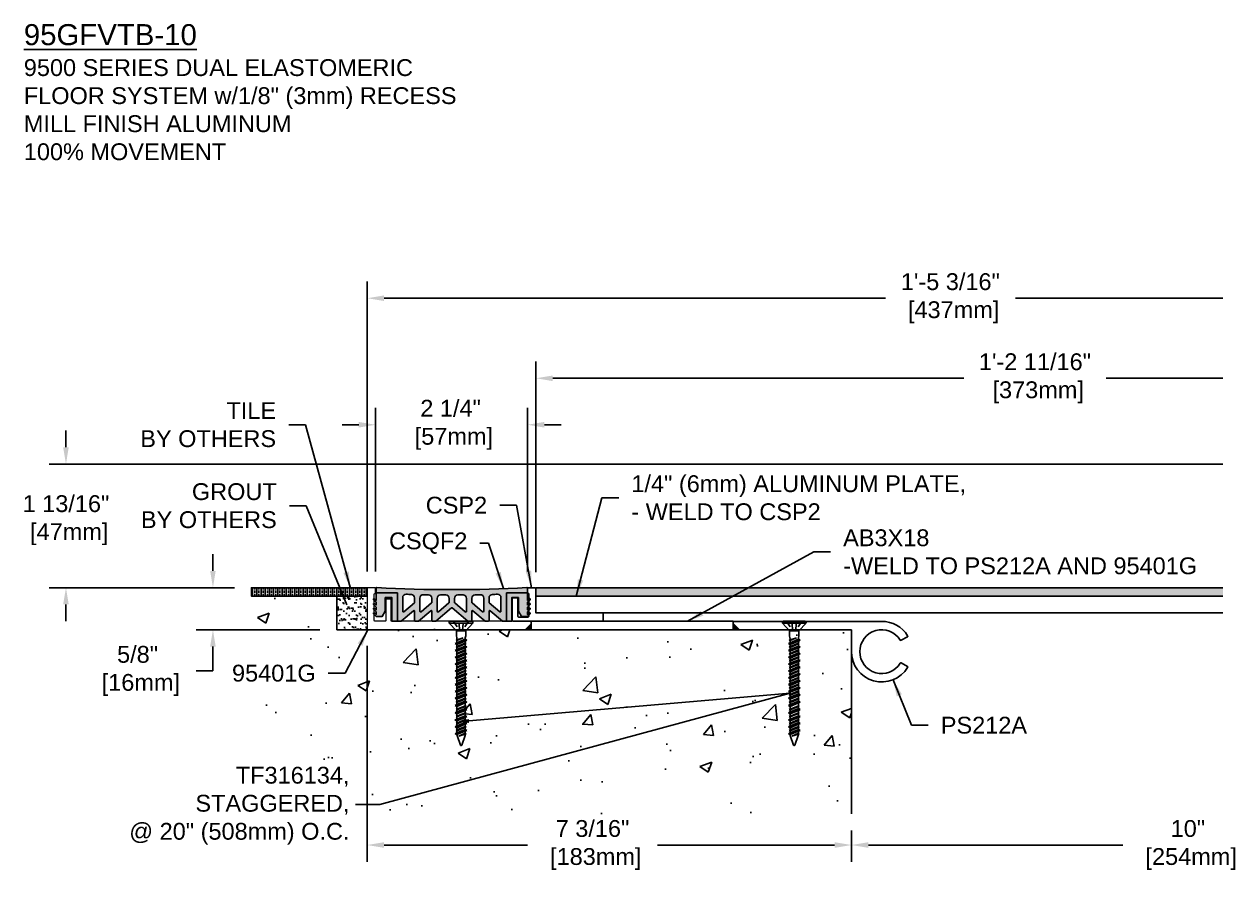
# Model space of a CAD drawing. Header units: inches. Extents: x -8.3 to 44.8, y -2.4 to 10.4.
# Drawn here: x -8.3 to 9.4, y -2.38 to 10.41 of the extents above; entities that cross this region are included whole.
import ezdxf
from ezdxf import colors
from ezdxf.entities.mleader import LeaderData, LeaderLine
from ezdxf.math import Vec2, Vec3

# ---------------------------------------------------------------- set-up
doc = ezdxf.new("R2010")
doc.units = ezdxf.units.IN
doc.header["$MEASUREMENT"] = 0
doc.linetypes.add('DASHED', pattern=[0.75, 0.5, -0.25])
for name, color, linetype in [('anchors', 4, 'Continuous'), ('conditions', 1, 'Continuous'), ('dimensions', 3, 'Continuous'), ('FILLER', 2, 'Continuous'), ('METALS', 7, 'Continuous'), ('Text', 2, 'Continuous')]:
    doc.layers.add(name, color=color, linetype=linetype)
doc.styles.add('ARIAL', font='arial.ttf')
doc.dimstyles.new('Arial', dxfattribs={"dimtxt": 0.25, "dimasz": 0.25, "dimexe": 0.25, "dimexo": 0.25, "dimgap": 0.25, "dimtad": 0, "dimtih": 1, "dimtoh": 1, "dimdec": 4, "dimzin": 0, "dimdsep": 46, "dimlunit": 4, "dimtxsty": 'ARIAL', "dimcen": 0.09, "dimadec": 0, "dimazin": 0, "dimtfac": 1, "dimtdec": 4, "dimtofl": 0, "dimtmove": 0, "dimatfit": 3, "dimfxl": 0, "dimfrac": 2, "dimtolj": 1, "dimtzin": 0, "dimarcsym": 0})

# ---------------------------------------------------------------- blocks, each defined once
blk = doc.blocks.new('*D0')
at = {"layer": 'DEFPOINTS', "color": 0}
for p in [(13.995, 5.14), (13.995, 3.865), (-0.694, 2.008)]:
    blk.add_point(p, dxfattribs=at)
at = {"layer": 'dimensions', "color": 0, "lineweight": -2}
for p, q in [((-0.694, 2.258), (-0.694, 5.39)), ((13.995, 4.115), (13.995, 5.39)), ((-0.444, 5.14), (5.666, 5.14)), ((13.745, 5.14), (7.778, 5.14))]:
    blk.add_line(p, q, dxfattribs=at)
at = {"layer": 'dimensions', "color": 0}
for points in [[(-0.444, 5.181), (-0.444, 5.098), (-0.694, 5.14)], [(13.745, 5.181), (13.745, 5.098), (13.995, 5.14)]]:
    blk.add_solid(points, dxfattribs=at)
at = {"layer": 'dimensions', "color": 0, "insert": (6.722, 5.14), "char_height": 0.25, "attachment_point": 5, "style": 'ARIAL'}
blk.add_mtext('\\A1;1\'-2 11/16"\\P [373mm]', dxfattribs=at)
blk = doc.blocks.new('*D1')
at = {"layer": 'DEFPOINTS', "color": 0}
for p in [(13.995, 6.33), (13.995, 3.865), (-3.201, 2.018)]:
    blk.add_point(p, dxfattribs=at)
at = {"layer": 'dimensions', "color": 0, "lineweight": -2}
for p, q in [((-3.201, 2.268), (-3.201, 6.58)), ((13.995, 4.115), (13.995, 6.58)), ((-2.951, 6.33), (4.499, 6.33)), ((13.745, 6.33), (6.432, 6.33))]:
    blk.add_line(p, q, dxfattribs=at)
at = {"layer": 'dimensions', "color": 0}
for points in [[(-2.951, 6.371), (-2.951, 6.288), (-3.201, 6.33)], [(13.745, 6.371), (13.745, 6.288), (13.995, 6.33)]]:
    blk.add_solid(points, dxfattribs=at)
at = {"layer": 'dimensions', "color": 0, "insert": (5.465, 6.33), "char_height": 0.25, "attachment_point": 5, "style": 'ARIAL'}
blk.add_mtext('\\A1;1\'-5 3/16"\\P [437mm]', dxfattribs=at)
blk = doc.blocks.new('*D2')
at = {"layer": 'DEFPOINTS', "color": 0}
for p in [(-3.201, 1.413), (3.995, -1.331), (3.995, -1.797)]:
    blk.add_point(p, dxfattribs=at)
at = {"layer": 'dimensions', "color": 0, "lineweight": -2}
for p, q in [((-3.201, 1.163), (-3.201, -2.047)), ((3.995, -1.581), (3.995, -2.047)), ((-2.951, -1.797), (-0.82, -1.797)), ((3.745, -1.797), (1.113, -1.797))]:
    blk.add_line(p, q, dxfattribs=at)
at = {"layer": 'dimensions', "color": 0}
for points in [[(-2.951, -1.755), (-2.951, -1.839), (-3.201, -1.797)], [(3.745, -1.755), (3.745, -1.839), (3.995, -1.797)]]:
    blk.add_solid(points, dxfattribs=at)
at = {"layer": 'dimensions', "color": 0, "insert": (0.147, -1.797), "char_height": 0.25, "attachment_point": 5, "style": 'ARIAL'}
blk.add_mtext('\\A1;7 3/16"\\P [183mm]', dxfattribs=at)
blk = doc.blocks.new('*D3')
at = {"layer": 'DEFPOINTS', "color": 0}
for p in [(3.996, -1.331), (13.995, -1.331), (13.995, -1.797)]:
    blk.add_point(p, dxfattribs=at)
at = {"layer": 'dimensions', "color": 0, "lineweight": -2}
for p, q in [((3.996, -1.581), (3.996, -2.047)), ((13.995, -1.581), (13.995, -2.047)), ((4.246, -1.797), (8.029, -1.797)), ((13.745, -1.797), (9.962, -1.797))]:
    blk.add_line(p, q, dxfattribs=at)
at = {"layer": 'dimensions', "color": 0}
for points in [[(4.246, -1.755), (4.246, -1.839), (3.996, -1.797)], [(13.745, -1.755), (13.745, -1.839), (13.995, -1.797)]]:
    blk.add_solid(points, dxfattribs=at)
at = {"layer": 'dimensions', "color": 0, "insert": (8.995, -1.797), "char_height": 0.25, "attachment_point": 5, "style": 'ARIAL'}
blk.add_mtext('\\A1;10"\\P [254mm]', dxfattribs=at)
blk = doc.blocks.new('*D4')
at = {"layer": 'DEFPOINTS', "color": 0}
for p in [(-0.819, 4.449), (-3.076, 2.018), (-0.819, 2.018)]:
    blk.add_point(p, dxfattribs=at)
at = {"layer": 'dimensions', "color": 0, "lineweight": -2}
for p, q in [((-3.076, 2.268), (-3.076, 4.699)), ((-0.819, 2.268), (-0.819, 4.699)), ((-3.326, 4.449), (-3.576, 4.449)), ((-0.569, 4.449), (-0.319, 4.449))]:
    blk.add_line(p, q, dxfattribs=at)
at = {"layer": 'dimensions', "color": 0}
for points in [[(-3.326, 4.491), (-3.326, 4.408), (-3.076, 4.449)], [(-0.569, 4.491), (-0.569, 4.408), (-0.819, 4.449)]]:
    blk.add_solid(points, dxfattribs=at)
at = {"layer": 'dimensions', "color": 0, "insert": (-1.962, 4.449), "char_height": 0.25, "attachment_point": 5, "style": 'ARIAL'}
blk.add_mtext('\\A1;2 1/4"\\P [57mm]', dxfattribs=at)
blk = doc.blocks.new('csp2')
blk.add_lwpolyline([(0, 0.33, -0.414214), (0.02, 0.35), (0.066, 0.35, -0.414214), (0.086, 0.33), (0.086, 0.08, 0.414214), (0.106, 0.06), (0.23, 0.06, 0.414214), (0.25, 0.08), (0.25, 0.405, 0.414214), (0.24, 0.415, -0.414214), (0.23, 0.425), (0.23, 0.49, -0.414214), (0.24, 0.5), (0.335, 0.5, -0.414214), (0.355, 0.48), (0.355, 0.135, 0.414214), (0.365, 0.125), (1.355, 0.125), (1.355, 0), (0.335, 0), (0.02, 0, -0.414214), (0, 0.02)], format="xyb", close=True)
blk = doc.blocks.new('A$C63CB1885')
for p, q in [((-0.176, 0), (-0.175, 0.018)), ((-0.176, 0), (0.176, 0)), ((-0.176, 0), (-0.07, -0.113)), ((-0.163, 0.029), (0.163, 0.029)), ((0.07, -0.113), (0.176, 0)), ((0.176, 0), (0.175, 0.018)), ((-0.07, -0.113), (0.07, -0.113)), ((-0.07, -0.113), (-0.07, -0.18)), ((0.07, -0.113), (0.07, -0.18)), ((-0.086, -0.302), (0.086, -0.251)), ((-0.086, -0.302), (-0.062, -0.289)), ((-0.086, -0.302), (-0.062, -0.315)), ((-0.086, -0.403), (0.086, -0.353)), ((-0.074, -0.251), (0.032, -0.215)), ((-0.074, -0.251), (-0.062, -0.245)), ((-0.074, -0.251), (-0.062, -0.257)), ((-0.074, -0.353), (0.074, -0.302)), ((-0.074, -0.353), (-0.062, -0.346)), ((-0.074, -0.353), (-0.062, -0.359)), ((-0.069, -0.189), (-0.063, -0.215)), ((-0.062, -0.245), (0.032, -0.215)), ((0.032, -0.215), (-0.062, -0.257)), ((-0.062, -0.225), (-0.062, -0.245)), ((0.062, -0.238), (-0.062, -0.289)), ((-0.062, -0.257), (-0.062, -0.289)), ((0.062, -0.264), (-0.062, -0.315)), ((-0.062, -0.346), (0.062, -0.296)), ((0.062, -0.308), (-0.062, -0.359)), ((-0.062, -0.315), (-0.062, -0.346)), ((0.062, -0.34), (-0.062, -0.391)), ((0.062, -0.225), (0.062, -0.238)), ((0.086, -0.251), (0.062, -0.238)), ((0.086, -0.251), (0.062, -0.264)), ((0.062, -0.264), (0.062, -0.296)), ((0.074, -0.302), (0.062, -0.296)), ((0.074, -0.302), (0.062, -0.308)), ((0.062, -0.308), (0.062, -0.34)), ((0.086, -0.353), (0.062, -0.34)), ((0.086, -0.353), (0.062, -0.366)), ((0.069, -0.189), (0.063, -0.215)), ((-0.086, -0.403), (-0.062, -0.391)), ((-0.086, -0.403), (-0.062, -0.416)), ((-0.086, -0.505), (0.086, -0.454)), ((-0.086, -0.505), (-0.062, -0.492)), ((-0.086, -0.505), (-0.062, -0.518)), ((-0.074, -0.454), (0.074, -0.403)), ((-0.074, -0.454), (-0.062, -0.448)), ((-0.074, -0.454), (-0.062, -0.46)), ((-0.074, -0.556), (0.074, -0.505)), ((-0.062, -0.359), (-0.062, -0.391)), ((0.062, -0.366), (-0.062, -0.416)), ((-0.062, -0.448), (0.062, -0.397)), ((0.062, -0.41), (-0.062, -0.46)), ((-0.062, -0.416), (-0.062, -0.448)), ((0.062, -0.441), (-0.062, -0.492)), ((-0.062, -0.46), (-0.062, -0.492)), ((0.062, -0.467), (-0.062, -0.518)), ((-0.062, -0.55), (0.062, -0.499)), ((0.062, -0.511), (-0.062, -0.562)), ((-0.062, -0.518), (-0.062, -0.55)), ((0.062, -0.366), (0.062, -0.397)), ((0.074, -0.403), (0.062, -0.397)), ((0.074, -0.403), (0.062, -0.41)), ((0.062, -0.41), (0.062, -0.441)), ((0.086, -0.454), (0.062, -0.441)), ((0.086, -0.454), (0.062, -0.467)), ((0.062, -0.467), (0.062, -0.499)), ((0.074, -0.505), (0.062, -0.499)), ((0.074, -0.505), (0.062, -0.511)), ((0.062, -0.511), (0.062, -0.543)), ((-0.086, -0.607), (0.086, -0.556)), ((-0.086, -0.607), (-0.062, -0.594)), ((-0.086, -0.607), (-0.062, -0.619)), ((-0.086, -0.708), (0.086, -0.657)), ((-0.086, -0.708), (-0.062, -0.695)), ((-0.086, -0.708), (-0.062, -0.721)), ((-0.074, -0.556), (-0.062, -0.55)), ((-0.074, -0.556), (-0.062, -0.562)), ((-0.074, -0.657), (0.074, -0.607)), ((-0.074, -0.657), (-0.062, -0.651)), ((-0.074, -0.657), (-0.062, -0.664)), ((-0.074, -0.759), (0.074, -0.708)), ((0.062, -0.543), (-0.062, -0.594)), ((-0.062, -0.562), (-0.062, -0.594)), ((0.062, -0.569), (-0.062, -0.619)), ((-0.062, -0.651), (0.062, -0.6)), ((0.062, -0.613), (-0.062, -0.664)), ((-0.062, -0.619), (-0.062, -0.651)), ((0.062, -0.644), (-0.062, -0.695)), ((-0.062, -0.664), (-0.062, -0.695)), ((0.062, -0.67), (-0.062, -0.721)), ((-0.062, -0.753), (0.062, -0.702)), ((0.086, -0.556), (0.062, -0.543)), ((0.086, -0.556), (0.062, -0.569)), ((0.062, -0.569), (0.062, -0.6)), ((0.074, -0.607), (0.062, -0.6)), ((0.074, -0.607), (0.062, -0.613)), ((0.062, -0.613), (0.062, -0.644)), ((0.086, -0.657), (0.062, -0.644)), ((0.086, -0.657), (0.062, -0.67)), ((0.062, -0.67), (0.062, -0.702)), ((0.074, -0.708), (0.062, -0.702)), ((0.074, -0.708), (0.062, -0.714)), ((-0.086, -0.81), (0.086, -0.759)), ((-0.086, -0.81), (-0.062, -0.797)), ((-0.086, -0.81), (-0.062, -0.823)), ((-0.086, -0.911), (0.086, -0.86)), ((-0.074, -0.759), (-0.062, -0.753)), ((-0.074, -0.759), (-0.062, -0.765)), ((-0.074, -0.86), (0.074, -0.81)), ((-0.074, -0.86), (-0.062, -0.854)), ((-0.074, -0.86), (-0.062, -0.867)), ((0.062, -0.714), (-0.062, -0.765)), ((-0.062, -0.721), (-0.062, -0.753)), ((0.062, -0.746), (-0.062, -0.797)), ((-0.062, -0.765), (-0.062, -0.797)), ((0.062, -0.772), (-0.062, -0.823)), ((-0.062, -0.854), (0.062, -0.804)), ((0.062, -0.816), (-0.062, -0.867)), ((-0.062, -0.823), (-0.062, -0.854)), ((0.062, -0.848), (-0.062, -0.898)), ((-0.062, -0.867), (-0.062, -0.898)), ((0.062, -0.873), (-0.062, -0.924)), ((0.062, -0.714), (0.062, -0.746)), ((0.086, -0.759), (0.062, -0.746)), ((0.086, -0.759), (0.062, -0.772)), ((0.062, -0.772), (0.062, -0.804)), ((0.074, -0.81), (0.062, -0.804)), ((0.074, -0.81), (0.062, -0.816)), ((0.062, -0.816), (0.062, -0.848)), ((0.086, -0.86), (0.062, -0.848)), ((0.086, -0.86), (0.062, -0.873)), ((0.062, -0.873), (0.062, -0.905)), ((-0.086, -0.911), (-0.062, -0.898)), ((-0.086, -0.911), (-0.062, -0.924)), ((-0.086, -1.013), (0.086, -0.962)), ((-0.086, -1.013), (-0.062, -1)), ((-0.086, -1.013), (-0.062, -1.026)), ((-0.074, -0.962), (0.074, -0.911)), ((-0.074, -0.962), (-0.062, -0.956)), ((-0.074, -0.962), (-0.062, -0.968)), ((-0.074, -1.064), (0.074, -1.013)), ((-0.074, -1.064), (-0.062, -1.057)), ((-0.062, -0.956), (0.062, -0.905)), ((0.062, -0.917), (-0.062, -0.968)), ((-0.062, -0.924), (-0.062, -0.956)), ((0.062, -0.949), (-0.062, -1)), ((-0.062, -0.968), (-0.062, -1)), ((0.062, -0.975), (-0.062, -1.026)), ((-0.062, -1.057), (0.062, -1.007)), ((0.062, -1.019), (-0.062, -1.07)), ((-0.062, -1.026), (-0.062, -1.057)), ((0.062, -1.051), (-0.062, -1.101)), ((0.074, -0.911), (0.062, -0.905)), ((0.074, -0.911), (0.062, -0.917)), ((0.062, -0.917), (0.062, -0.949)), ((0.086, -0.962), (0.062, -0.949)), ((0.086, -0.962), (0.062, -0.975)), ((0.062, -0.975), (0.062, -1.007)), ((0.074, -1.013), (0.062, -1.007)), ((0.074, -1.013), (0.062, -1.019)), ((0.062, -1.019), (0.062, -1.051)), ((0.086, -1.064), (0.062, -1.051)), ((-0.086, -1.114), (0.086, -1.064)), ((-0.086, -1.114), (-0.062, -1.101)), ((-0.086, -1.114), (-0.062, -1.127)), ((-0.086, -1.222), (0.086, -1.171)), ((-0.086, -1.222), (-0.062, -1.209)), ((-0.086, -1.222), (-0.062, -1.235)), ((-0.074, -1.064), (-0.062, -1.07)), ((-0.074, -1.171), (0.074, -1.121)), ((-0.074, -1.171), (-0.062, -1.165)), ((-0.074, -1.171), (-0.062, -1.178)), ((-0.074, -1.282), (0.074, -1.231)), ((-0.062, -1.07), (-0.062, -1.101)), ((0.062, -1.077), (-0.062, -1.127)), ((-0.062, -1.165), (0.062, -1.115)), ((0.062, -1.127), (-0.062, -1.178)), ((-0.062, -1.127), (-0.062, -1.165)), ((0.062, -1.159), (-0.062, -1.209)), ((-0.062, -1.178), (-0.062, -1.209)), ((0.062, -1.184), (-0.062, -1.235)), ((-0.062, -1.275), (0.062, -1.225)), ((-0.062, -1.235), (-0.062, -1.275)), ((0.062, -1.237), (-0.062, -1.288)), ((0.086, -1.064), (0.062, -1.077)), ((0.062, -1.077), (0.062, -1.115)), ((0.074, -1.121), (0.062, -1.115)), ((0.074, -1.121), (0.062, -1.127)), ((0.062, -1.127), (0.062, -1.159)), ((0.086, -1.171), (0.062, -1.159)), ((0.086, -1.171), (0.062, -1.184)), ((0.062, -1.184), (0.062, -1.225)), ((0.074, -1.231), (0.062, -1.225)), ((0.074, -1.231), (0.062, -1.237)), ((0.062, -1.237), (0.062, -1.269)), ((-0.086, -1.332), (0.086, -1.282)), ((-0.086, -1.332), (-0.062, -1.319)), ((-0.086, -1.332), (-0.062, -1.345)), ((-0.086, -1.438), (0.086, -1.387)), ((-0.074, -1.282), (-0.062, -1.275)), ((-0.074, -1.282), (-0.062, -1.288)), ((-0.074, -1.387), (0.074, -1.336)), ((-0.074, -1.387), (-0.062, -1.381)), ((-0.074, -1.387), (-0.062, -1.393)), ((0.062, -1.269), (-0.062, -1.319)), ((-0.062, -1.288), (-0.062, -1.319)), ((0.062, -1.295), (-0.062, -1.345)), ((-0.062, -1.381), (0.062, -1.33)), ((0.062, -1.343), (-0.062, -1.393)), ((-0.062, -1.345), (-0.062, -1.381)), ((0.062, -1.374), (-0.062, -1.425)), ((-0.062, -1.393), (-0.062, -1.425)), ((0.062, -1.4), (-0.062, -1.451)), ((0.086, -1.282), (0.062, -1.269)), ((0.086, -1.282), (0.062, -1.295)), ((0.062, -1.295), (0.062, -1.33)), ((0.074, -1.336), (0.062, -1.33)), ((0.074, -1.336), (0.062, -1.343)), ((0.062, -1.343), (0.062, -1.374)), ((0.086, -1.387), (0.062, -1.374)), ((0.086, -1.387), (0.062, -1.4)), ((0.062, -1.4), (0.062, -1.433)), ((-0.086, -1.438), (-0.062, -1.425)), ((-0.086, -1.438), (-0.062, -1.451)), ((-0.086, -1.54), (0.086, -1.489)), ((-0.086, -1.54), (-0.062, -1.527)), ((-0.086, -1.54), (-0.062, -1.553)), ((-0.086, -1.643), (0.086, -1.592)), ((-0.074, -1.489), (0.074, -1.439)), ((-0.074, -1.489), (-0.062, -1.483)), ((-0.074, -1.489), (-0.062, -1.496)), ((-0.074, -1.592), (0.074, -1.541)), ((-0.074, -1.592), (-0.062, -1.586)), ((-0.074, -1.592), (-0.062, -1.598)), ((-0.062, -1.483), (0.062, -1.433)), ((0.062, -1.445), (-0.062, -1.496)), ((-0.062, -1.451), (-0.062, -1.483)), ((0.062, -1.477), (-0.062, -1.527)), ((-0.062, -1.496), (-0.062, -1.527)), ((0.062, -1.502), (-0.062, -1.553)), ((-0.062, -1.586), (0.062, -1.535)), ((0.062, -1.547), (-0.062, -1.598)), ((-0.062, -1.553), (-0.062, -1.586)), ((0.062, -1.579), (-0.062, -1.63)), ((0.074, -1.439), (0.062, -1.433)), ((0.074, -1.439), (0.062, -1.445)), ((0.062, -1.445), (0.062, -1.477)), ((0.086, -1.489), (0.062, -1.477)), ((0.086, -1.489), (0.062, -1.502)), ((0.062, -1.502), (0.062, -1.535)), ((0.074, -1.541), (0.062, -1.535)), ((0.074, -1.541), (0.062, -1.547)), ((0.062, -1.547), (0.062, -1.579)), ((0.086, -1.592), (0.062, -1.579)), ((0.086, -1.592), (0.062, -1.605)), ((-0.086, -1.643), (-0.062, -1.63)), ((-0.086, -1.643), (-0.062, -1.655)), ((-0.062, -1.598), (-0.062, -1.63)), ((0.062, -1.605), (-0.062, -1.655)), ((-0.06, -1.668), (-0.01, -1.81)), ((-0.034, -1.679), (0.062, -1.636)), ((-0.034, -1.679), (0.074, -1.643)), ((0.062, -1.649), (-0.034, -1.679)), ((0.06, -1.668), (0.01, -1.81)), ((0.062, -1.605), (0.062, -1.652)), ((0.074, -1.643), (0.062, -1.636)), ((0.074, -1.643), (0.062, -1.649))]:
    blk.add_line(p, q)
at = {"linetype": 'DASHED', "ltscale": 0.025}
for p, q in [((-0.113, 0.029), (-0.024, -0.106)), ((-0.024, -0.106), (-0.031, 0.028)), ((0.024, -0.106), (0.031, 0.029)), ((0.112, 0.029), (0.024, -0.106)), ((-0.024, -0.106), (0.024, -0.106))]:
    blk.add_line(p, q, dxfattribs=at)
for centre, radius, start, end in [((-0.163, 0.017), 0.0112, 90, 175), ((0.163, 0.017), 0.0112, 5, 90), ((-0.023, -0.18), 0.0465, 180, 191.9357), ((-0.109, -0.225), 0.0465, 0, 11.9357), ((0.109, -0.225), 0.0465, 168.0643, 180), ((0.023, -0.18), 0.0465, 348.0643, 0), ((-0.016, -1.652), 0.0465, 183.9476, 199.3058), ((0.016, -1.652), 0.0465, 340.6942, 0), ((0, -1.806), 0.0106, 204.1001, 335.8999)]:
    blk.add_arc(centre, radius, start, end)
blk = doc.blocks.new('TF316134')
blk.add_blockref('A$C63CB1885', (0, -0.0285))
blk = doc.blocks.new('*D10')
at = {"layer": 'DEFPOINTS', "color": 0}
for p in [(-5.494, 2.028), (-4.923, 2.028), (-3.654, 1.403)]:
    blk.add_point(p, dxfattribs=at)
at = {"layer": 'dimensions', "color": 0, "lineweight": -2}
for p, q in [((-5.494, 2.278), (-5.494, 2.528)), ((-5.173, 2.028), (-5.744, 2.028)), ((-3.904, 1.403), (-5.744, 1.403)), ((-5.494, 1.153), (-5.494, 0.903)), ((-5.494, 0.791), (-5.494, 0.903)), ((-5.744, 0.791), (-5.494, 0.791))]:
    blk.add_line(p, q, dxfattribs=at)
at = {"layer": 'dimensions', "color": 0}
for points in [[(-5.536, 2.278), (-5.453, 2.278), (-5.494, 2.028)], [(-5.536, 1.153), (-5.453, 1.153), (-5.494, 1.403)]]:
    blk.add_solid(points, dxfattribs=at)
at = {"layer": 'dimensions', "color": 0, "insert": (-6.614, 0.791), "char_height": 0.25, "attachment_point": 5, "style": 'ARIAL'}
blk.add_mtext('\\A1;5/8"\\P [16mm]', dxfattribs=at)
blk = doc.blocks.new('95401G')
at = {"color": 7, "linetype": 'Continuous', "lineweight": 15}
blk.add_lwpolyline([(2.438, 0.115, 0.414214), (2.428, 0.125), (0.365, 0.125, -0.414214), (0.355, 0.135), (0.355, 0.445, 0.414214), (0.345, 0.455), (0.285, 0.455, 0.414214), (0.275, 0.445), (0.275, 0.135, -0.414214), (0.265, 0.125), (0.115, 0.125, -0.414214), (0.105, 0.135), (0.105, 0.53, -0.414214), (0.115, 0.54, 0.414214), (0.125, 0.55), (0.125, 0.615, 0.414214), (0.115, 0.625), (0.01, 0.625, 0.414214), (0, 0.615), (0, 0.01, 0.414214), (0.01, 0), (0.981, 0, 0.198912), (0.988, 0.003), (0.993, 0.008, -0.414214), (1.007, 0.008), (1.012, 0.003, 0.198912), (1.019, 0), (2.344, 0, 0.198912), (2.351, 0.003), (2.435, 0.087, 0.198912), (2.438, 0.094)], format="xyb", close=True, dxfattribs=at)
blk = doc.blocks.new('PS212A')
at = {"linetype": 'Continuous', "flags": 128}
blk.add_lwpolyline([(0.451, 0.125), (-1.747, 0.125, 0.414214), (-1.757, 0.115), (-1.757, 0.095, 0.198912), (-1.754, 0.087), (-1.67, 0.003, 0.198912), (-1.663, 0), (-0.009, 0, -0.414214), (0.001, -0.01), (0.001, -0.325, 0.758338), (0.836, -0.559, 0.420887), (0.832, -0.545), (0.741, -0.492, 0.405496), (0.727, -0.496, -3.520953), (0.727, -0.154, 0.405496), (0.741, -0.157), (0.832, -0.105, 0.420887), (0.836, -0.091, 0.261868)], format="xyb", close=True, dxfattribs=at)
blk = doc.blocks.new('*D19')
at = {"layer": 'DEFPOINTS', "color": 0}
for p in [(13.994, 3.865), (-7.678, 2.028), (-4.923, 2.028)]:
    blk.add_point(p, dxfattribs=at)
at = {"layer": 'dimensions', "color": 0, "lineweight": -2}
for p, q in [((-7.678, 4.115), (-7.678, 4.365)), ((13.744, 3.865), (-7.928, 3.865)), ((-5.173, 2.028), (-7.928, 2.028)), ((-7.678, 1.778), (-7.678, 1.528))]:
    blk.add_line(p, q, dxfattribs=at)
at = {"layer": 'dimensions', "color": 0}
for points in [[(-7.72, 4.115), (-7.637, 4.115), (-7.678, 3.865)], [(-7.72, 1.778), (-7.637, 1.778), (-7.678, 2.028)]]:
    blk.add_solid(points, dxfattribs=at)
at = {"layer": 'dimensions', "color": 0, "insert": (-7.678, 3.031), "char_height": 0.25, "attachment_point": 5, "style": 'ARIAL'}
blk.add_mtext('\\A1;1 13/16"\\P [47mm]', dxfattribs=at)
blk = doc.blocks.new('CSQF2')
h = blk.add_hatch(color=256)
h.paths.add_polyline_path([(4.559, 1.888, 0.430422), (4.548, 1.898, -0.027516), (2.319, 1.898, 0.430422), (2.309, 1.888), (2.309, 1.819), (2.624, 1.819), (2.624, 1.399), (2.676, 1.399, 0.176327), (2.682, 1.401), (2.864, 1.554, -0.63707), (2.88, 1.546), (2.88, 1.409, 0.414214), (2.89, 1.399), (2.932, 1.399, 0.176327), (2.939, 1.401), (3.121, 1.554, -0.63707), (3.137, 1.546), (3.137, 1.409, 0.414214), (3.147, 1.399), (3.189, 1.399, 0.176327), (3.195, 1.401), (3.427, 1.596, -0.36397), (3.44, 1.596), (3.672, 1.401, 0.176327), (3.679, 1.399), (3.721, 1.399, 0.414214), (3.731, 1.409), (3.731, 1.546, -0.63707), (3.747, 1.554), (3.929, 1.401, 0.176327), (3.935, 1.399), (3.977, 1.399, 0.414214), (3.987, 1.409), (3.987, 1.546, -0.63707), (4.004, 1.554), (4.186, 1.401, 0.176327), (4.192, 1.399), (4.244, 1.399), (4.244, 1.819), (4.559, 1.819)])
h.paths.add_polyline_path([(3.267, 1.788, 0.000939), (3.344, 1.788, -0.412919), (3.394, 1.738), (3.394, 1.676, -0.221695), (3.39, 1.669), (3.234, 1.537, -0.63707), (3.217, 1.545), (3.217, 1.738, -0.416611)], flags=16)
h.paths.add_polyline_path([(3.137, 1.74), (3.137, 1.676, -0.221695), (3.134, 1.669), (2.977, 1.537, -0.63707), (2.96, 1.545), (2.96, 1.742, -0.420307), (3.012, 1.792, 0.000939), (3.088, 1.79, -0.409242)], flags=16)
h.paths.add_polyline_path([(3.524, 1.788, 0.000939), (3.6, 1.788, -0.416611), (3.651, 1.738), (3.651, 1.545, -0.63707), (3.634, 1.537), (3.478, 1.669, -0.221695), (3.474, 1.676), (3.474, 1.738, -0.412919)], flags=16)
h.paths.add_polyline_path([(2.88, 1.746), (2.88, 1.676, -0.221695), (2.877, 1.669), (2.72, 1.537, -0.63707), (2.704, 1.545), (2.704, 1.749, -0.424014), (2.756, 1.799, 0.000939), (2.832, 1.796, -0.405574)], flags=16)
h.paths.add_polyline_path([(3.78, 1.79, 0.000939), (3.856, 1.792, -0.420307), (3.907, 1.742), (3.907, 1.545, -0.63707), (3.891, 1.537), (3.734, 1.669, -0.221695), (3.731, 1.676), (3.731, 1.74, -0.409242)], flags=16)
h.paths.add_polyline_path([(4.036, 1.796, 0.000939), (4.112, 1.799, -0.424014), (4.164, 1.749), (4.164, 1.545, -0.63707), (4.147, 1.537), (3.991, 1.669, -0.221695), (3.987, 1.676), (3.987, 1.746, -0.405574)], flags=16)
h.paths.add_polyline_path([(2.624, 1.819), (2.309, 1.819), (2.309, 1.707), (2.285, 1.731, 0.414214), (2.271, 1.731, 0.414214), (2.271, 1.717), (2.309, 1.679), (2.309, 1.637), (2.285, 1.661, 0.414214), (2.271, 1.661, 0.414214), (2.271, 1.647), (2.309, 1.609), (2.309, 1.567), (2.285, 1.591, 0.414214), (2.271, 1.591, 0.414214), (2.271, 1.577), (2.309, 1.539), (2.309, 1.497), (2.285, 1.521, 0.414214), (2.271, 1.521, 0.414214), (2.271, 1.507), (2.306, 1.472, 0.198912), (2.313, 1.469), (2.399, 1.469), (2.444, 1.547), (2.444, 1.749), (2.544, 1.749), (2.544, 1.399), (2.624, 1.399)])
h.paths.add_polyline_path([(4.324, 1.749), (4.424, 1.749), (4.424, 1.547), (4.469, 1.469), (4.555, 1.469, 0.198912), (4.562, 1.472), (4.597, 1.507, 0.414214), (4.597, 1.521, 0.414214), (4.583, 1.521), (4.559, 1.497), (4.559, 1.539), (4.597, 1.577, 0.414214), (4.597, 1.591, 0.414214), (4.583, 1.591), (4.559, 1.567), (4.559, 1.609), (4.597, 1.647, 0.414214), (4.597, 1.661, 0.414214), (4.583, 1.661), (4.559, 1.637), (4.559, 1.679), (4.597, 1.717, 0.414214), (4.597, 1.731, 0.414214), (4.583, 1.731), (4.559, 1.707), (4.559, 1.819), (4.244, 1.819), (4.244, 1.399), (4.324, 1.399)])
for p, q in [((2.309, 1.819), (2.624, 1.819)), ((2.624, 1.819), (2.309, 1.819)), ((2.624, 1.819), (2.624, 1.399)), ((2.624, 1.399), (2.624, 1.819)), ((4.244, 1.819), (4.244, 1.399)), ((4.559, 1.819), (4.244, 1.819)), ((4.244, 1.819), (4.559, 1.819)), ((4.244, 1.399), (4.244, 1.819))]:
    blk.add_line(p, q)
for points in [[(2.89, 1.399), (2.932, 1.399, 0.176327), (2.939, 1.401), (3.121, 1.554, -0.63707), (3.137, 1.546), (3.137, 1.409, 0.414214), (3.147, 1.399), (3.189, 1.399, 0.176327), (3.195, 1.401), (3.427, 1.596, -0.36397), (3.44, 1.596), (3.672, 1.401, 0.176327), (3.679, 1.399), (3.721, 1.399, 0.414214), (3.731, 1.409), (3.731, 1.546, -0.63707), (3.747, 1.554), (3.929, 1.401, 0.176327), (3.935, 1.399), (3.977, 1.399, 0.414214), (3.987, 1.409), (3.987, 1.546, -0.63707), (4.004, 1.554), (4.186, 1.401, 0.176327), (4.192, 1.399), (4.244, 1.399), (4.324, 1.399), (4.324, 1.749), (4.424, 1.749), (4.424, 1.547), (4.469, 1.469), (4.555, 1.469, 0.198912), (4.562, 1.472), (4.597, 1.507, 0.414214), (4.597, 1.521, 0.414214), (4.583, 1.521), (4.559, 1.497), (4.559, 1.539), (4.597, 1.577, 0.414214), (4.597, 1.591, 0.414214), (4.583, 1.591), (4.559, 1.567), (4.559, 1.609), (4.597, 1.647, 0.414214), (4.597, 1.661, 0.414214), (4.583, 1.661), (4.559, 1.637), (4.559, 1.679), (4.597, 1.717, 0.414214), (4.597, 1.731, 0.414214), (4.583, 1.731), (4.559, 1.707), (4.559, 1.819), (4.559, 1.888, 0.430422), (4.548, 1.898, -0.027516), (2.319, 1.898, 0.430422), (2.309, 1.888), (2.309, 1.819), (2.309, 1.707), (2.285, 1.731, 0.414214), (2.271, 1.731, 0.414214), (2.271, 1.717), (2.309, 1.679), (2.309, 1.637), (2.285, 1.661, 0.414214), (2.271, 1.661, 0.414214), (2.271, 1.647), (2.309, 1.609), (2.309, 1.567), (2.285, 1.591, 0.414214), (2.271, 1.591, 0.414214), (2.271, 1.577), (2.309, 1.539), (2.309, 1.497), (2.285, 1.521, 0.414214), (2.271, 1.521, 0.414214), (2.271, 1.507), (2.306, 1.472, 0.198912), (2.313, 1.469), (2.399, 1.469), (2.444, 1.547), (2.444, 1.749), (2.544, 1.749), (2.544, 1.399), (2.624, 1.399), (2.676, 1.399, 0.176327), (2.682, 1.401), (2.864, 1.554, -0.63707), (2.88, 1.546), (2.88, 1.409, 0.414214)], [(2.88, 1.676, -0.221695), (2.877, 1.669), (2.72, 1.537, -0.63707), (2.704, 1.545), (2.704, 1.749, -0.424014), (2.756, 1.799, 0.000939), (2.832, 1.796, -0.405574), (2.88, 1.746)], [(3.137, 1.74), (3.137, 1.676, -0.221695), (3.134, 1.669), (2.977, 1.537, -0.63707), (2.96, 1.545), (2.96, 1.742, -0.420307), (3.012, 1.792, 0.000939), (3.088, 1.79, -0.409242)], [(3.394, 1.738), (3.394, 1.676, -0.221695), (3.39, 1.669), (3.234, 1.537, -0.63707), (3.217, 1.545), (3.217, 1.738, -0.416611), (3.267, 1.788, 0.000939), (3.344, 1.788, -0.412919)], [(3.474, 1.738), (3.474, 1.676, 0.221695), (3.478, 1.669), (3.634, 1.537, 0.63707), (3.651, 1.545), (3.651, 1.738, 0.416611), (3.6, 1.788, -0.000939), (3.524, 1.788, 0.412919)], [(3.78, 1.79, 0.409242), (3.731, 1.74), (3.731, 1.676, 0.221695), (3.734, 1.669), (3.891, 1.537, 0.63707), (3.907, 1.545), (3.907, 1.742, 0.420307), (3.856, 1.792, -0.000939)], [(3.987, 1.746), (3.987, 1.676, 0.221695), (3.991, 1.669), (4.147, 1.537, 0.63707), (4.164, 1.545), (4.164, 1.749, 0.424014), (4.112, 1.799, -0.000939), (4.036, 1.796, 0.405574)]]:
    blk.add_lwpolyline(points, format="xyb", close=True)

msp = doc.modelspace()

# ---------------------------------------------------------------- hatches: boundary and pattern name
at = {"layer": 'conditions'}
h = msp.add_hatch(dxfattribs=at)
h.set_pattern_fill('AR-CONC', color=256, scale=0.25, style=0)
h.paths.add_polyline_path([(3.08217, 0.5435), (3.08217, 0.57515), (3.05811, 0.5881), (3.08216, 0.60105), (3.08216, 0.63269), (3.07067, 0.63888), (3.08216, 0.64506), (3.08216, 0.67671), (3.05811, 0.68966), (3.08216, 0.7026), (3.08215, 0.73426), (3.07067, 0.74044), (3.08215, 0.74662), (3.08215, 0.77828), (3.05811, 0.79122), (3.08215, 0.80416), (3.08214, 0.83583), (3.07067, 0.842), (3.08214, 0.84818), (3.08214, 0.87985), (3.05811, 0.89278), (3.08214, 0.90572), (3.08214, 0.93739), (3.07067, 0.94356), (3.08214, 0.94974), (3.08213, 0.98141), (3.05811, 0.99435), (3.08213, 1.00728), (3.08213, 1.03896), (3.07067, 1.04513), (3.08213, 1.05129), (3.08213, 1.08298), (3.05811, 1.09591), (3.08212, 1.10884), (3.08212, 1.14053), (3.07067, 1.14669), (3.08212, 1.15285), (3.08212, 1.18455), (3.05811, 1.19747), (3.08212, 1.2104), (3.08211, 1.24209), (3.07067, 1.24825), (3.08211, 1.25441), (3.08211, 1.27455, 0.12874664), (3.08, 1.29802, -0.0696153), (3.07562, 1.31013), (3.08211, 1.27941), (3.08211, 1.25441), (3.17645, 1.2847), (3.08211, 1.24209), (3.08212, 1.2104), (3.20661, 1.26118), (3.20661, 1.27941), (3.21311, 1.31013, 0.05212645), (3.21411, 1.31975), (3.21411, 1.38685), (3.07461, 1.38685), (3.07461, 1.31975, 0.128787), (3.07672, 1.29628, -0.0696153), (3.08111, 1.28416), (3.07461, 1.31489), (3.07461, 1.38685), (3.05946, 1.40285), (-1.72199, 1.40285), (-1.73714, 1.38685), (-1.73714, 1.31489), (-1.74364, 1.28416, 0.13295553), (-1.74227, 1.2599), (-1.72064, 1.24825), (-1.74464, 1.23533), (-1.74464, 1.20363), (-1.7332, 1.19747), (-1.74464, 1.19131), (-1.74464, 1.15961), (-1.72064, 1.14669), (-1.74464, 1.13376), (-1.74464, 1.10207), (-1.7332, 1.09591), (-1.74464, 1.08974), (-1.74464, 1.05805), (-1.72064, 1.04513), (-1.74464, 1.0322), (-1.74464, 1.00051), (-1.7332, 0.99435), (-1.74464, 0.98818), (-1.74464, 0.95649), (-1.72064, 0.94356), (-1.74464, 0.93064), (-1.74464, 0.89895), (-1.7332, 0.89278), (-1.74464, 0.88662), (-1.74464, 0.85493), (-1.72064, 0.842), (-1.74464, 0.82908), (-1.74464, 0.79738), (-1.7332, 0.79122), (-1.74464, 0.78506), (-1.74464, 0.75336), (-1.72064, 0.74044), (-1.74464, 0.72751), (-1.74464, 0.69582), (-1.7332, 0.68966), (-1.74464, 0.68349), (-1.74464, 0.6518), (-1.72064, 0.63888), (-1.74464, 0.62595), (-1.74464, 0.59426), (-1.7332, 0.5881), (-1.74464, 0.58193), (-1.74464, 0.55024), (-1.72064, 0.53731), (-1.74464, 0.52439), (-1.74464, 0.4927), (-1.7332, 0.48653), (-1.74464, 0.48037), (-1.74464, 0.44868), (-1.72064, 0.43575), (-1.74464, 0.42283), (-1.74464, 0.38482), (-1.7332, 0.37865), (-1.74464, 0.37249), (-1.74464, 0.3408), (-1.72064, 0.32787), (-1.74464, 0.31495), (-1.74464, 0.27469), (-1.7332, 0.26852), (-1.74464, 0.26236), (-1.74464, 0.23067), (-1.72064, 0.21774), (-1.74464, 0.20482), (-1.74464, 0.16906), (-1.7332, 0.16289), (-1.74464, 0.15673), (-1.74464, 0.12504), (-1.72064, 0.11211), (-1.74464, 0.09919), (-1.74464, 0.06679), (-1.7332, 0.06063), (-1.74464, 0.05447), (-1.74464, 0.02277), (-1.72064, 0.00985), (-1.74464, -0.00308), (-1.74464, -0.03547), (-1.7332, -0.04163), (-1.74464, -0.04779), (-1.74464, -0.07949), (-1.72064, -0.09241), (-1.74464, -0.10534), (-1.74464, -0.13703), (-1.7332, -0.14319), (-1.74464, -0.14936), (-1.74464, -0.15287, -0.08443704), (-1.74726, -0.16824), (-1.79667, -0.3093, -0.70927499), (-1.81653, -0.31096), (-1.87116, -0.15503), (-1.89314, -0.14319), (-1.86903, -0.13021), (-1.86903, -0.09863), (-1.88059, -0.09241), (-1.86904, -0.0862), (-1.86904, -0.05391), (-1.89314, -0.04093), (-1.86904, -0.02796), (-1.86904, 0.00364), (-1.88059, 0.00985), (-1.86904, 0.01606), (-1.86905, 0.04836), (-1.89314, 0.06133), (-1.86905, 0.0743), (-1.86905, 0.1059), (-1.88059, 0.11211), (-1.86905, 0.11832), (-1.86905, 0.15399), (-1.89314, 0.16696), (-1.86906, 0.17993), (-1.86906, 0.21154), (-1.88059, 0.21774), (-1.86906, 0.22395), (-1.86906, 0.26413), (-1.89314, 0.27709), (-1.86906, 0.29005), (-1.86907, 0.32167), (-1.88059, 0.32787), (-1.86907, 0.33407), (-1.86907, 0.37201), (-1.89314, 0.38497), (-1.86907, 0.39793), (-1.86908, 0.42956), (-1.88059, 0.43575), (-1.86908, 0.44194), (-1.86908, 0.47358), (-1.89314, 0.48653), (-1.86908, 0.49949), (-1.86908, 0.53113), (-1.88059, 0.53731), (-1.86908, 0.5435), (-1.86909, 0.57515), (-1.89314, 0.5881), (-1.86909, 0.60105), (-1.86909, 0.63269), (-1.88059, 0.63888), (-1.86909, 0.64506), (-1.86909, 0.67671), (-1.89314, 0.68966), (-1.8691, 0.7026), (-1.8691, 0.73426), (-1.88059, 0.74044), (-1.8691, 0.74662), (-1.8691, 0.77828), (-1.89314, 0.79122), (-1.8691, 0.80416), (-1.86911, 0.83583), (-1.88059, 0.842), (-1.86911, 0.84818), (-1.86911, 0.87985), (-1.89314, 0.89278), (-1.86911, 0.90572), (-1.86911, 0.93739), (-1.88059, 0.94356), (-1.86912, 0.94974), (-1.86912, 0.98141), (-1.89314, 0.99435), (-1.86912, 1.00728), (-1.86912, 1.03896), (-1.88059, 1.04513), (-1.86912, 1.05129), (-1.86913, 1.08298), (-1.89314, 1.09591), (-1.86913, 1.10884), (-1.86913, 1.14053), (-1.88059, 1.14669), (-1.86913, 1.15285), (-1.86913, 1.18455), (-1.89314, 1.19747), (-1.86914, 1.2104), (-1.86914, 1.24209), (-1.88059, 1.24825), (-1.86914, 1.25441), (-1.86914, 1.27455, 0.12874664), (-1.87125, 1.29802, -0.0696153), (-1.87564, 1.31013), (-1.86914, 1.27941), (-1.86914, 1.25441), (-1.7748, 1.2847), (-1.86914, 1.24209), (-1.86914, 1.2104), (-1.74464, 1.26118), (-1.74464, 1.27941), (-1.73815, 1.31013, 0.05212645), (-1.73714, 1.31975), (-1.73714, 1.38685), (-1.87664, 1.38685), (-1.87664, 1.31975, 0.128787), (-1.87453, 1.29628, -0.0696153), (-1.87015, 1.28416), (-1.87664, 1.31489), (-1.87664, 1.38685), (-1.89179, 1.40285), (-3.65379, 1.40285), (-3.65379, 1.90285), (-4.92252, 1.90285), (-4.92252, -1.3308), (3.99462, -1.3308), (3.99462, 1.39284, 0.41421356), (3.98462, 1.40285), (3.22926, 1.40285), (3.21411, 1.38685), (3.21411, 1.31489), (3.20762, 1.28416, 0.13295553), (3.20898, 1.2599), (3.23061, 1.24825), (3.20661, 1.23533), (3.20661, 1.20363), (3.21806, 1.19747), (3.20661, 1.19131), (3.20661, 1.15961), (3.23061, 1.14669), (3.20661, 1.13376), (3.20661, 1.10207), (3.21806, 1.09591), (3.20661, 1.08974), (3.20661, 1.05805), (3.23061, 1.04513), (3.20661, 1.0322), (3.20661, 1.00051), (3.21806, 0.99435), (3.20661, 0.98818), (3.20661, 0.95649), (3.23061, 0.94356), (3.20661, 0.93064), (3.20661, 0.89895), (3.21806, 0.89278), (3.20661, 0.88662), (3.20661, 0.85493), (3.23061, 0.842), (3.20661, 0.82908), (3.20661, 0.79738), (3.21806, 0.79122), (3.20661, 0.78506), (3.20661, 0.75336), (3.23061, 0.74044), (3.20661, 0.72751), (3.20661, 0.69582), (3.21806, 0.68966), (3.20661, 0.68349), (3.20661, 0.6518), (3.23061, 0.63888), (3.20661, 0.62595), (3.20661, 0.59426), (3.21806, 0.5881), (3.20661, 0.58193), (3.20661, 0.55024), (3.23061, 0.53731), (3.20661, 0.52439), (3.20661, 0.4927), (3.21806, 0.48653), (3.20661, 0.48037), (3.20661, 0.44868), (3.23061, 0.43575), (3.20661, 0.42283), (3.20661, 0.38482), (3.21806, 0.37865), (3.20661, 0.37249), (3.20661, 0.3408), (3.23061, 0.32787), (3.20661, 0.31495), (3.20661, 0.27469), (3.21806, 0.26852), (3.20661, 0.26236), (3.20661, 0.23067), (3.23061, 0.21774), (3.20661, 0.20482), (3.20661, 0.16906), (3.21806, 0.16289), (3.20661, 0.15673), (3.20661, 0.12504), (3.23061, 0.11211), (3.20661, 0.09919), (3.20661, 0.06679), (3.21806, 0.06063), (3.20661, 0.05447), (3.20661, 0.02277), (3.23061, 0.00985), (3.20661, -0.00308), (3.20661, -0.03547), (3.21806, -0.04163), (3.20661, -0.04779), (3.20661, -0.07949), (3.23061, -0.09241), (3.20661, -0.10534), (3.20661, -0.13703), (3.21806, -0.14319), (3.20661, -0.14936), (3.20661, -0.15287, -0.08443704), (3.204, -0.16824), (3.15458, -0.3093, -0.70927499), (3.13472, -0.31096), (3.0801, -0.15503), (3.05811, -0.14319), (3.08222, -0.13021), (3.08222, -0.09863), (3.07067, -0.09241), (3.08222, -0.0862), (3.08221, -0.05391), (3.05811, -0.04093), (3.08221, -0.02796), (3.08221, 0.00364), (3.07067, 0.00985), (3.08221, 0.01606), (3.08221, 0.04836), (3.05811, 0.06133), (3.0822, 0.0743), (3.0822, 0.1059), (3.07067, 0.11211), (3.0822, 0.11832), (3.0822, 0.15399), (3.05811, 0.16696), (3.0822, 0.17993), (3.08219, 0.21154), (3.07067, 0.21774), (3.08219, 0.22395), (3.08219, 0.26413), (3.05811, 0.27709), (3.08219, 0.29005), (3.08218, 0.32167), (3.07067, 0.32787), (3.08218, 0.33407), (3.08218, 0.37201), (3.05811, 0.38497), (3.08218, 0.39793), (3.08218, 0.42956), (3.07067, 0.43575), (3.08218, 0.44194), (3.08217, 0.47358), (3.05811, 0.48653), (3.08217, 0.49949), (3.08217, 0.53113), (3.07067, 0.53731)])
h.paths.add_polyline_path([(16.94986, 6.82983), (13.99462, 6.82983), (13.99462, 2.90895), (14.00758, 2.90895), (14.0383, 2.90245, 0.13295553), (14.06256, 2.90382), (14.07421, 2.92545), (14.08714, 2.90145), (14.11883, 2.90145), (14.125, 2.91289), (14.13116, 2.90145), (14.16285, 2.90145), (14.17578, 2.92545), (14.1887, 2.90145), (14.22039, 2.90145), (14.22656, 2.91289), (14.23272, 2.90145), (14.26441, 2.90145), (14.27734, 2.92545), (14.29026, 2.90145), (14.32196, 2.90145), (14.32812, 2.91289), (14.33428, 2.90145), (14.36598, 2.90145), (14.3789, 2.92545), (14.39183, 2.90145), (14.42352, 2.90145), (14.42968, 2.91289), (14.43585, 2.90145), (14.46754, 2.90145), (14.48046, 2.92545), (14.49339, 2.90145), (14.52508, 2.90145), (14.53125, 2.91289), (14.53741, 2.90145), (14.5691, 2.90145), (14.58203, 2.92545), (14.59495, 2.90145), (14.62664, 2.90145), (14.63281, 2.91289), (14.63897, 2.90145), (14.67066, 2.90145), (14.68359, 2.92545), (14.69651, 2.90145), (14.72821, 2.90145), (14.73437, 2.91289), (14.74053, 2.90145), (14.77223, 2.90145), (14.78515, 2.92545), (14.79808, 2.90145), (14.82977, 2.90145), (14.83593, 2.91289), (14.8421, 2.90145), (14.87379, 2.90145), (14.88671, 2.92545), (14.89964, 2.90145), (14.93765, 2.90145), (14.94381, 2.91289), (14.94998, 2.90145), (14.98167, 2.90145), (14.99459, 2.92545), (15.00752, 2.90145), (15.04778, 2.90145), (15.05394, 2.91289), (15.0601, 2.90145), (15.0918, 2.90145), (15.10472, 2.92545), (15.11765, 2.90145), (15.15341, 2.90145), (15.15957, 2.91289), (15.16574, 2.90145), (15.19743, 2.90145), (15.21035, 2.92545), (15.22328, 2.90145), (15.25567, 2.90145), (15.26184, 2.91289), (15.268, 2.90145), (15.29969, 2.90145), (15.31262, 2.92545), (15.32554, 2.90145), (15.35793, 2.90145), (15.3641, 2.91289), (15.37026, 2.90145), (15.40195, 2.90145), (15.41488, 2.92545), (15.4278, 2.90145), (15.4595, 2.90145), (15.46566, 2.91289), (15.47182, 2.90145), (15.47534, 2.90145, -0.08443704), (15.49071, 2.89883), (15.63176, 2.84942, -0.70927499), (15.63343, 2.82956), (15.4775, 2.77493), (15.46566, 2.75295), (15.45268, 2.77706), (15.42109, 2.77705), (15.41488, 2.7655), (15.40866, 2.77705), (15.37637, 2.77705), (15.3634, 2.75295), (15.35042, 2.77705), (15.31883, 2.77705), (15.31262, 2.7655), (15.30641, 2.77705), (15.27411, 2.77704), (15.26114, 2.75295), (15.24816, 2.77704), (15.21656, 2.77704), (15.21035, 2.7655), (15.20415, 2.77704), (15.16847, 2.77704), (15.1555, 2.75295), (15.14254, 2.77703), (15.11092, 2.77703), (15.10472, 2.7655), (15.09852, 2.77703), (15.05834, 2.77703), (15.04538, 2.75295), (15.03241, 2.77702), (15.00079, 2.77702), (14.99459, 2.7655), (14.9884, 2.77702), (14.95045, 2.77702), (14.9375, 2.75295), (14.92454, 2.77702), (14.89291, 2.77701), (14.88671, 2.7655), (14.88052, 2.77701), (14.84889, 2.77701), (14.83593, 2.75295), (14.82298, 2.77701), (14.79134, 2.77701), (14.78515, 2.7655), (14.77896, 2.77701), (14.74732, 2.777), (14.73437, 2.75295), (14.72142, 2.777), (14.68977, 2.777), (14.68359, 2.7655), (14.67741, 2.777), (14.64575, 2.77699), (14.63281, 2.75295), (14.61986, 2.77699), (14.58821, 2.77699), (14.58203, 2.7655), (14.57585, 2.77699), (14.54419, 2.77699), (14.53125, 2.75295), (14.5183, 2.77699), (14.48664, 2.77698), (14.48046, 2.7655), (14.47429, 2.77698), (14.44262, 2.77698), (14.42968, 2.75295), (14.41675, 2.77698), (14.38507, 2.77697), (14.3789, 2.7655), (14.37273, 2.77697), (14.34105, 2.77697), (14.32812, 2.75295), (14.31519, 2.77697), (14.28351, 2.77697), (14.27734, 2.7655), (14.27117, 2.77697), (14.23949, 2.77696), (14.22656, 2.75295), (14.21363, 2.77696), (14.18194, 2.77696), (14.17578, 2.7655), (14.16961, 2.77696), (14.13792, 2.77696), (14.125, 2.75295), (14.11207, 2.77695), (14.08038, 2.77695), (14.07421, 2.7655), (14.06805, 2.77695), (14.04791, 2.77695, 0.12874664), (14.02445, 2.77484, -0.0696153), (14.01233, 2.77045), (14.04306, 2.77695), (14.06805, 2.77695), (14.03777, 2.87129), (14.08038, 2.77695), (14.11207, 2.77695), (14.06129, 2.90145), (14.04306, 2.90145), (14.01233, 2.90794, 0.09612188), (13.99462, 2.90824), (13.99462, 2.77016, 0.17507601), (14.02619, 2.77156, -0.0696153), (14.0383, 2.77594), (14.00758, 2.76945), (13.99462, 2.76945), (13.99462, -1.3308), (16.94986, -1.3308)])
h.paths.add_polyline_path([(-5.25163, 0.49674), (-3.8838, 0.49674), (-3.8838, 1.01192), (-5.25163, 1.01192)], flags=9)
h.paths.add_polyline_path([(1.93668, -1.11999), (3.34374, -1.11999), (3.34374, -0.60481), (1.93668, -0.60481)], flags=24)
h.paths.add_polyline_path([(14.63946, 5.68056), (21.19028, 5.68056), (21.19028, 8.71774), (14.63946, 8.71774)], flags=9)
h.paths.add_polyline_path([(15.0341, 1.46447), (17.8252, 1.46447), (17.8252, 2.40083), (15.0341, 2.40083)], flags=9)
h.paths.add_polyline_path([(14.39796, 4.40119), (15.70747, 4.40119), (15.70747, 4.91637), (14.39796, 4.91637)], flags=24)
h = msp.add_hatch(dxfattribs=at)
h.set_pattern_fill('ANSI33', color=256, scale=0.25, angle=45, style=0)
h.set_pattern_definition([(90, (-5.029193, 2e-14), (-0.0625, 1e-17), []), (90, (-4.997943, 0.03125), (-0.0625, 1e-17), [0.03125, -0.015625])])
h.paths.add_polyline_path([(-4.92252, 2.02785), (-4.92252, 1.90285), (-3.21088, 1.90285), (-3.21088, 2.00785, -0.41421356), (-3.19088, 2.02785)])
h = msp.add_hatch(dxfattribs=at)
h.set_pattern_fill('ANSI33', color=256, scale=0.25, angle=45, style=0)
h.paths.add_polyline_path([(13.79462, 1.90285), (13.79462, 2.02785), (-0.69369, 2.02785), (-0.69369, 1.90285)])
h = msp.add_hatch(dxfattribs=at)
h.set_pattern_fill('AR-SAND', color=256, scale=0.0625, style=0)
h.set_pattern_definition([(37.5, (-3, 0), (-0.003937, 0.1204265), [0, -0.095, 0, -0.10625, 0, -0.1015625]), (7.5, (-3, 0), (0.110611, 0.176384), [0, -0.05125, 0, -0.085625, 0, -0.0328125]), (327.5, (-3.07687, 0), (0.194634, 0.0003537), [0, -0.03125, 0, -0.1125, 0, -0.146875]), (317.5, (-3.07687, 0), (0.187883, 0.054855), [0, -0.015625, 0, -0.07375, 0, -0.084375])])
h.paths.add_polyline_path([(-3.20138, 1.90285), (-3.65379, 1.90285), (-3.65379, 1.40282), (-3.20138, 1.40282)])
at = {"layer": 'METALS'}
for points in [[(-0.76338, 1.49284), (-0.83956, 1.41666, 0.17707699), (-0.76338, 1.41189)], [(2.23662, 1.49702, 0.19891237), (2.23955, 1.48994), (2.3128, 1.4167, -0.17707699), (2.23662, 1.41193)]]:
    msp.add_hatch(color=253, dxfattribs=at).paths.add_polyline_path(points)

# ---------------------------------------------------------------- linework, layer by layer
msp.add_lwpolyline([(-0.76338, 1.40285), (2.23662, 1.40285), (2.23662, 1.52785), (-0.76338, 1.52785)], close=True)
at = {"layer": 'conditions'}
for p, q in [((-0.69369, 2.00785), (-0.69369, 2.02785)), ((-0.69369, 2.02785), (13.79462, 2.02785)), ((-3.65379, 1.40282), (-3.65379, 1.90285)), ((3.99462, 1.40285), (-3.65379, 1.40285)), ((3.99462, 1.40282), (3.99462, -1.33077))]:
    msp.add_line(p, q, dxfattribs=at)
msp.add_lwpolyline([(-3.19088, 2.02785), (-4.92252, 2.02785), (-4.92252, 1.90285), (-3.20088, 1.90285)], dxfattribs=at)
at = {"layer": 'METALS'}
msp.add_lwpolyline([(-0.69369, 1.90285), (-0.69369, 1.65285), (13.79462, 1.65285), (13.79462, 1.90285)], close=True, dxfattribs=at)
for centre, start, end in [((-0.79495, 1.51845), 246.334428, 286.501114), ((2.26819, 1.51849), 253.498886, 293.665572)]:
    msp.add_arc(centre, 0.11114, start, end, dxfattribs=at)

# ---------------------------------------------------------------- block references
for name, p in [('95401G', (-3.20122, 1.40285)), ('PS212A', (3.99381, 1.40248))]:
    msp.add_blockref(name, p)
at = {"layer": 'anchors'}
for p in [(-1.80689, 1.52785), (3.14436, 1.52785)]:
    msp.add_blockref('TF316134', p, dxfattribs=at)
at = {"layer": 'FILLER'}
msp.add_blockref('CSQF2', (-5.37757, 0.13151), dxfattribs=at)
at = {"layer": 'METALS'}
msp.add_blockref('csp2', (-1.04869, 1.52785), dxfattribs=at)

# ---------------------------------------------------------------- texts
at = {"layer": 'Text', "char_height": 0.25, "style": 'ARIAL'}
for s, insert, width, attachment_point in [('{\\H1.25x;\\L95GFVTB-10\\P}9500 SERIES DUAL ELASTOMERIC\\PFLOOR SYSTEM w/1/8" (3mm) RECESS\\PMILL FINISH ALUMINUM\\P100% MOVEMENT', (-8.30441, 10.40322), 7.03125, 1), ('AB3X18\\P-WELD TO PS212A AND 95401G', (3.87173, 2.55955), 6.829969, 4)]:
    msp.add_mtext(s, dxfattribs=dict(at, insert=insert, width=width, attachment_point=attachment_point))
for s, insert, attachment_point in [('TILE\\PBY OTHERS', (-4.55574, 4.44936), 6), ('GROUT \\PBY OTHERS', (-4.54604, 3.24513), 6), ('1/4" (6mm) ALUMINUM PLATE,\\P- WELD TO CSP2', (0.72426, 3.36336), 4), ('CSP2', (-1.41913, 3.25255), 6), ('CSQF2', (-1.7129, 2.68916), 6), ('\\A1;95401G', (-3.96812, 0.75612), 6), ('PS212A', (5.32291, -0.01759), 4)]:
    msp.add_mtext(s, dxfattribs=dict(at, insert=insert, attachment_point=attachment_point))

# ---------------------------------------------------------------- dimensions: what is measured, and where the dimension line sits
at = {"layer": 'dimensions'}
for base, p1, p2, picture, middle in [((13.99462, 6.32983), (-3.20088, 2.01785), (13.99462, 3.86535), '*D1', (5.4654, 6.32983)), ((13.99462, 5.1396), (-0.69369, 2.00785), (13.99462, 3.86535), '*D0', (6.72243, 5.1396)), ((-0.81869, 4.44936), (-3.07588, 2.01785), (-0.81869, 2.01785), '*D4', (-1.9618, 4.44936)), ((13.99462, -1.79706), (3.99623, -1.33077), (13.99462, -1.3308), '*D3', (8.99543, -1.79706))]:
    dim = msp.add_linear_dim(base=base, p1=p1, p2=p2, dimstyle='Arial', override={"dimpost": '\\X'}, dxfattribs=at)
    dim.commit()
    dim.dimension.update_dxf_attribs({"geometry": picture, "text_midpoint": middle, "dimtype": 160})
for base, p1, p2, angle, override, picture, middle in [((-7.67839, 2.02785), (13.99362, 3.86535), (-4.92252, 2.02785), 90, {"dimpost": '\\X'}, '*D19', (-7.67839, 3.03142)), ((-5.4944, 2.02785), (-3.65379, 1.40285), (-4.92252, 2.02785), 90, {"dimpost": '\\X', "dimtmove": 1}, '*D10', (-6.3493, 0.79102)), ((3.99462, -1.79706), (-3.20088, 1.41285), (3.99462, -1.3308), 180, {"dimpost": '\\X'}, '*D2', (0.14662, -1.79706))]:
    dim = msp.add_linear_dim(base=base, p1=p1, p2=p2, angle=angle, dimstyle='Arial', override=override, dxfattribs=at)
    dim.commit()
    dim.dimension.update_dxf_attribs({"geometry": picture, "text_midpoint": middle, "dimtype": 160})

# ---------------------------------------------------------------- leaders
at = {"layer": 'Text', "annotation_type": 0, "has_hookline": 1}
for points, hookline_direction, text_width in [([(-3.4495, 2.01785), (-4.11824, 4.44936), (-4.36824, 4.44936)], 1, 1.97442), ([(-3.50474, 1.77408), (-4.10854, 3.24513), (-4.35854, 3.24513)], 1, 1.97442), ([(-0.76119, 2.02785), (-0.98163, 3.25255), (-1.23163, 3.25255)], 1, 0.87653), ([(-0.09363, 1.90285), (0.28676, 3.36336), (0.53676, 3.36336)], 0, 4.90638), ([(1.5566, 1.52788), (3.43423, 2.55955), (3.68423, 2.55955)], 0, 5.22732), ([(-3.19138, 1.40282), (-3.53062, 0.75612), (-3.78062, 0.75612)], 1, 1.20651), ([(4.61275, 0.66015), (4.88541, -0.01759), (5.13541, -0.01759)], 0, 1.25512)]:
    msp.add_leader(points, dimstyle='Arial', override={"dimgap": 0.1875, "dimtad": 0}, dxfattribs=dict(at, hookline_direction=hookline_direction, text_width=text_width))
at = {"layer": 'Text'}
msp.add_leader([(-1.17687, 2.01337), (-1.40103, 2.68916), (-1.5254, 2.68916)], dimstyle='Arial', dxfattribs=at)

# ---------------------------------------------------------------- next in the draw order: leaders
ml = msp.add_multileader_mtext('Standard', dxfattribs=at)
ml.set_content('{\\fArial|b0|i0|c0|p34;\\H1.3889x;TF316134, \\PSTAGGERED,\\P@ 20" (508mm) \\H0.99999x;O.C.}', color=256)
ml.set_leader_properties()
ml.build(insert=Vec2(0, 0))
ml.multileader.update_dxf_attribs({"text_right_attachment_type": 2, "dogleg_length": 0.36, "arrow_head_size": 0.18})
ctx = ml.context
ctx.base_point, ctx.char_height, ctx.arrow_head_size, ctx.landing_gap_size, ctx.plane_origin = Vec3(-6.77883, -0.76103), 0.18, 0.18, 0.09, Vec3(2.657, 0.06108)
ctx.right_attachment, ctx.text_align_type = 2, 2
notes = []
notes.append((ctx, [(0, (1, 1, 0), (-3.01491, -1.19431), (-1, 0), 0.36, [(1, [(-1.86904, 0.03224), (3.08217, 0.45778)], 0, [])])]))
ctx.mtext.insert, ctx.mtext.alignment, ctx.mtext.flow_direction = Vec3(-3.46491, -0.63428), 3, 5
ctx.mtext.has_bg_fill, ctx.mtext.bg_color, ctx.mtext.bg_scale_factor, ctx.mtext.bg_transparency, ctx.mtext.use_window_bg_color = 1, -1023410167, 1.5, 0, 1
for ctx, leaders in notes:
    for number, flags, end, landing, length, lines in leaders:
        leader = LeaderData()
        leader.index, (leader.has_last_leader_line, leader.has_dogleg_vector, leader.attachment_direction) = number, flags
        leader.last_leader_point, leader.dogleg_vector, leader.dogleg_length = Vec3(end), Vec3(landing), length
        for number, points, colour, breaks in lines:
            line = LeaderLine()
            line.index, line.vertices, line.color, line.breaks = number, Vec3.list(points), colors.encode_raw_color(colour), breaks
            leader.lines.append(line)
        ctx.leaders.append(leader)

doc.saveas('drawing.dxf')
